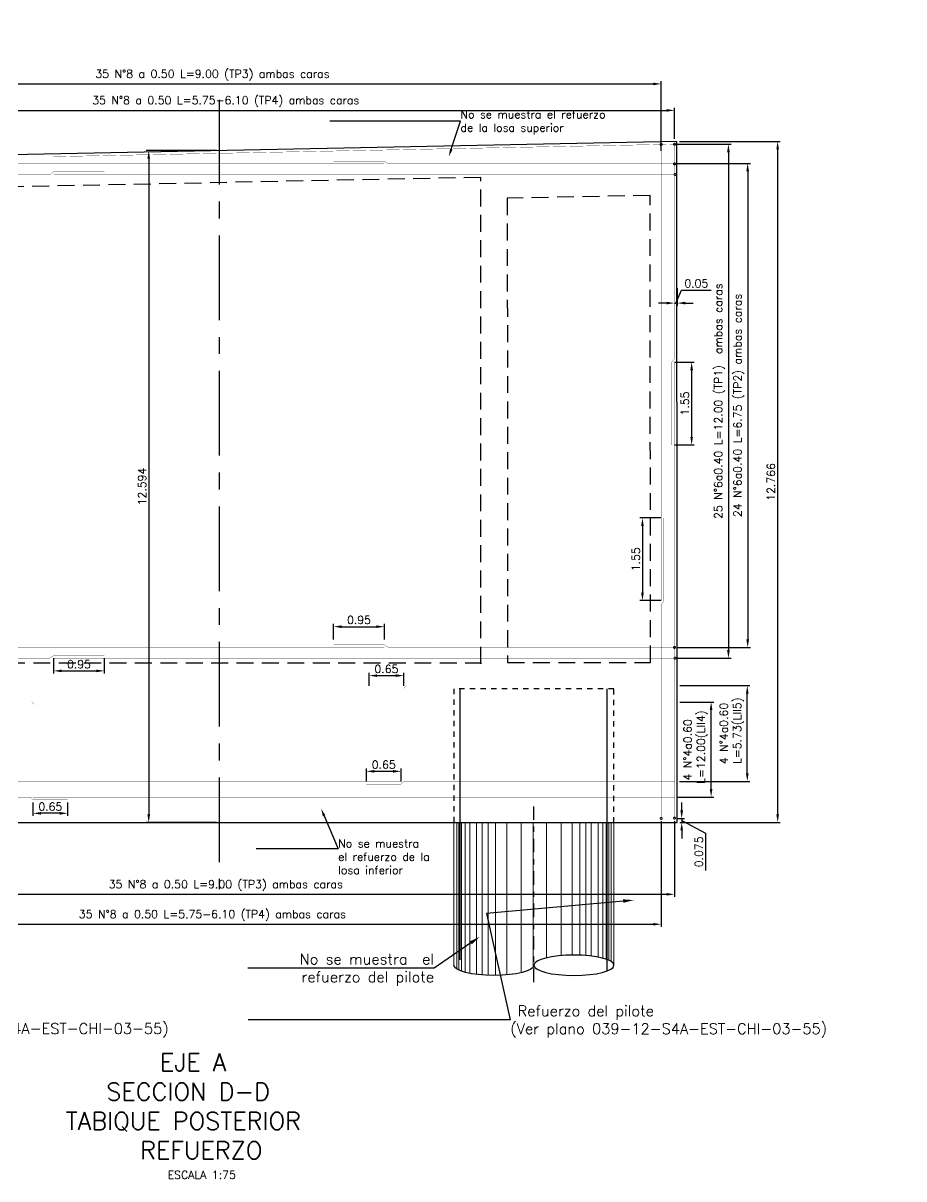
# Model space of a CAD drawing. Header units: metres. Extents: x 1080427 to 1081241, y 976768 to 977191.
# Drawn here: x 1080823.8 to 1080840.32, y 977084.68 to 977106.35 of the extents above; entities that cross this region are included whole.
import ezdxf
from ezdxf import colors
from ezdxf.entities.mleader import LeaderData, LeaderLine
from ezdxf.math import Vec2, Vec3

# ---------------------------------------------------------------- set-up
doc = ezdxf.new("R2010")
doc.units = ezdxf.units.M
doc.header["$LTSCALE"] = 25.4
for name, pattern in [('CENTER', [2, 1.25, -0.25, 0.25, -0.25]), ('DASHDOT', [1, 0.5, -0.25, 0, -0.25]), ('HIDDEN', [0.375, 0.25, -0.125])]:
    doc.linetypes.add(name, pattern=pattern)
for name, color, linetype in [('CONTRAPESO', 3, 'Continuous'), ('COT', 1, 'Continuous'), ('DIMCONTRAPESO', 1, 'Continuous'), ('EJE VIA', 10, 'CENTER'), ('EJE-D', 11, 'DASHDOT'), ('PROY', 9, 'HIDDEN'), ('PROYECC', 251, 'HIDDEN'), ('REF', 6, 'Continuous'), ('REGL175', 7, 'Continuous')]:
    doc.layers.add(name, color=color, linetype=linetype)
for name, color, linetype, lineweight in [('COTA', 1, 'Continuous', 30), ('COTACIM', 20, 'Continuous', 5), ('EJEPILOTE', 145, 'DASHDOT', 30), ('OTROS', 8, 'Continuous', 5), ('REF 7', 210, 'Continuous', 30)]:
    doc.layers.add(name, color=color, linetype=linetype, lineweight=lineweight)
doc.styles.add('romans', font='romans.shx')
doc.dimstyles.new('Copy 75', dxfattribs={"dimtxt": 0.15, "dimasz": 0.15, "dimexe": 0.05, "dimexo": 0.05, "dimgap": 0.05, "dimtad": 1, "dimzin": 0, "dimdsep": 46, "dimtxsty": 'romans', "dimcen": 0.002, "dimclrd": 1, "dimclre": 1, "dimclrt": 3, "dimadec": 4, "dimazin": 0, "dimtfac": 1, "dimtofl": 0, "dimtmove": 1, "dimatfit": 3, "dimfxl": 1, "dimtolj": 1, "dimtzin": 0, "dimarcsym": 1})

# ---------------------------------------------------------------- blocks, each defined once
blk = doc.blocks.new('*D245')
at = {"layer": 'COTA', "color": 1, "lineweight": -2, "transparency": 16777216}
for p, q in [((1080818.939, 977103.955), (1080818.939, 977105.259)), ((1080819.089, 977105.209), (1080835.618, 977105.209)), ((1080835.768, 977103.955), (1080835.768, 977105.259))]:
    blk.add_line(p, q, dxfattribs=at)
at = {"layer": 'COTA', "color": 1, "transparency": 16777216}
for points in [[(1080819.089, 977105.234), (1080819.089, 977105.184), (1080818.939, 977105.209)], [(1080835.618, 977105.234), (1080835.618, 977105.184), (1080835.768, 977105.209)]]:
    blk.add_solid(points, dxfattribs=at)
at = {"layer": 'Defpoints', "color": 0, "transparency": 16777216}
for p in [(1080835.768, 977105.209), (1080818.939, 977103.905), (1080835.768, 977103.905)]:
    blk.add_point(p, dxfattribs=at)
at = {"layer": 'COTA', "color": 3, "transparency": 16777216, "insert": (1080827.354, 977105.373), "char_height": 0.15, "attachment_point": 5, "style": 'romans'}
blk.add_mtext('\\A1;35 N°8 a 0.50 L=9.00 (TP3) ambas caras', dxfattribs=at)
blk = doc.blocks.new('*D248')
at = {"layer": 'Defpoints', "color": 0, "transparency": 16777216}
for p in [(1080835.968, 977099.992), (1080835.968, 977098.442), (1080836.339, 977098.442)]:
    blk.add_point(p, dxfattribs=at)
at = {"layer": 'DIMCONTRAPESO', "color": 1, "lineweight": -2, "transparency": 16777216}
for p, q in [((1080836.018, 977099.992), (1080836.389, 977099.992)), ((1080836.339, 977099.842), (1080836.339, 977098.592)), ((1080836.018, 977098.442), (1080836.389, 977098.442))]:
    blk.add_line(p, q, dxfattribs=at)
at = {"layer": 'DIMCONTRAPESO', "color": 1, "transparency": 16777216}
for points in [[(1080836.314, 977099.842), (1080836.364, 977099.842), (1080836.339, 977099.992)], [(1080836.314, 977098.592), (1080836.364, 977098.592), (1080836.339, 977098.442)]]:
    blk.add_solid(points, dxfattribs=at)
at = {"layer": 'DIMCONTRAPESO', "color": 3, "transparency": 16777216, "insert": (1080836.214, 977099.217), "char_height": 0.15, "attachment_point": 5, "rotation": 90, "style": 'romans'}
blk.add_mtext('\\A1;1.55', dxfattribs=at)
blk = doc.blocks.new('*D250')
at = {"layer": 'Defpoints', "color": 0, "transparency": 16777216}
for p in [(1080836.017, 977091.439), (1080836.091, 977091.364), (1080836.153, 977091.364)]:
    blk.add_point(p, dxfattribs=at)
at = {"layer": 'DIMCONTRAPESO', "color": 1, "lineweight": -2, "transparency": 16777216}
for p, q in [((1080836.153, 977091.589), (1080836.153, 977091.739)), ((1080836.067, 977091.439), (1080836.203, 977091.439)), ((1080836.141, 977091.364), (1080836.203, 977091.364)), ((1080836.153, 977091.439), (1080836.153, 977091.364)), ((1080836.153, 977091.401), (1080836.599, 977091.162)), ((1080836.153, 977091.214), (1080836.153, 977091.064)), ((1080836.599, 977091.162), (1080836.599, 977090.462))]:
    blk.add_line(p, q, dxfattribs=at)
at = {"layer": 'DIMCONTRAPESO', "color": 1, "transparency": 16777216}
for points in [[(1080836.128, 977091.589), (1080836.178, 977091.589), (1080836.153, 977091.439)], [(1080836.128, 977091.214), (1080836.178, 977091.214), (1080836.153, 977091.364)]]:
    blk.add_solid(points, dxfattribs=at)
at = {"layer": 'DIMCONTRAPESO', "color": 3, "transparency": 16777216, "insert": (1080836.474, 977090.812), "char_height": 0.15, "attachment_point": 5, "rotation": 90, "style": 'romans'}
blk.add_mtext('\\A1;0.075', dxfattribs=at)
blk = doc.blocks.new('*D251')
at = {"layer": 'Defpoints', "color": 0, "transparency": 16777216}
for p in [(1080836.068, 977101.427), (1080836.018, 977101.1), (1080836.068, 977101.1)]:
    blk.add_point(p, dxfattribs=at)
at = {"layer": 'DIMCONTRAPESO', "color": 1, "lineweight": -2, "transparency": 16777216}
for p, q in [((1080836.043, 977101.1), (1080836.148, 977101.344)), ((1080836.068, 977101.377), (1080836.068, 977101.05)), ((1080836.148, 977101.344), (1080836.705, 977101.344)), ((1080835.868, 977101.1), (1080835.718, 977101.1)), ((1080836.018, 977101.1), (1080836.068, 977101.1)), ((1080836.218, 977101.1), (1080836.368, 977101.1))]:
    blk.add_line(p, q, dxfattribs=at)
at = {"layer": 'DIMCONTRAPESO', "color": 1, "transparency": 16777216}
for points in [[(1080835.868, 977101.125), (1080835.868, 977101.075), (1080836.018, 977101.1)], [(1080836.218, 977101.125), (1080836.218, 977101.075), (1080836.068, 977101.1)]]:
    blk.add_solid(points, dxfattribs=at)
at = {"layer": 'DIMCONTRAPESO', "color": 3, "transparency": 16777216, "insert": (1080836.427, 977101.469), "char_height": 0.15, "attachment_point": 5, "style": 'romans'}
blk.add_mtext('\\A1;0.05', dxfattribs=at)
blk = doc.blocks.new('*D253')
at = {"layer": 'Defpoints', "color": 0, "transparency": 16777216}
for p in [(1080835.818, 977097.072), (1080835.417, 977095.522), (1080835.818, 977095.522)]:
    blk.add_point(p, dxfattribs=at)
at = {"layer": 'DIMCONTRAPESO', "color": 1, "lineweight": -2, "transparency": 16777216}
for p, q in [((1080835.768, 977097.072), (1080835.367, 977097.072)), ((1080835.417, 977096.922), (1080835.417, 977095.672)), ((1080835.768, 977095.522), (1080835.367, 977095.522))]:
    blk.add_line(p, q, dxfattribs=at)
at = {"layer": 'DIMCONTRAPESO', "color": 1, "transparency": 16777216}
for points in [[(1080835.392, 977096.922), (1080835.442, 977096.922), (1080835.417, 977097.072)], [(1080835.392, 977095.672), (1080835.442, 977095.672), (1080835.417, 977095.522)]]:
    blk.add_solid(points, dxfattribs=at)
at = {"layer": 'DIMCONTRAPESO', "color": 3, "transparency": 16777216, "insert": (1080835.292, 977096.297), "char_height": 0.15, "attachment_point": 5, "rotation": 90, "style": 'romans'}
blk.add_mtext('\\A1;1.55', dxfattribs=at)
blk = doc.blocks.new('*D255')
at = {"layer": 'COTA', "color": 1, "lineweight": -2, "transparency": 16777216}
for p, q in [((1080819.189, 977103.956), (1080819.189, 977104.763)), ((1080819.339, 977104.713), (1080835.868, 977104.713)), ((1080836.018, 977104.179), (1080836.018, 977104.763))]:
    blk.add_line(p, q, dxfattribs=at)
at = {"layer": 'COTA', "color": 1, "transparency": 16777216}
for points in [[(1080819.339, 977104.738), (1080819.339, 977104.688), (1080819.189, 977104.713)], [(1080835.868, 977104.738), (1080835.868, 977104.688), (1080836.018, 977104.713)]]:
    blk.add_solid(points, dxfattribs=at)
at = {"layer": 'Defpoints', "color": 0, "transparency": 16777216}
for p in [(1080836.018, 977104.713), (1080836.018, 977104.129), (1080819.189, 977103.906)]:
    blk.add_point(p, dxfattribs=at)
at = {"layer": 'COTA', "color": 3, "transparency": 16777216, "insert": (1080827.604, 977104.878), "char_height": 0.15, "attachment_point": 5, "style": 'romans'}
blk.add_mtext('\\A1;35 N°8 a 0.50 L=5.75-6.10 (TP4) ambas caras', dxfattribs=at)
blk = doc.blocks.new('*D295')
at = {"layer": 'Defpoints', "color": 0, "transparency": 16777216}
for p in [(1080824.377, 977094.494), (1080825.327, 977094.494), (1080825.327, 977094.205)]:
    blk.add_point(p, dxfattribs=at)
at = {"layer": 'DIMCONTRAPESO', "color": 1, "lineweight": -2, "transparency": 16777216}
for p, q in [((1080824.377, 977094.444), (1080824.377, 977094.155)), ((1080825.327, 977094.444), (1080825.327, 977094.155)), ((1080824.527, 977094.205), (1080825.177, 977094.205))]:
    blk.add_line(p, q, dxfattribs=at)
at = {"layer": 'DIMCONTRAPESO', "color": 1, "transparency": 16777216}
for points in [[(1080824.527, 977094.23), (1080824.527, 977094.18), (1080824.377, 977094.205)], [(1080825.177, 977094.23), (1080825.177, 977094.18), (1080825.327, 977094.205)]]:
    blk.add_solid(points, dxfattribs=at)
at = {"layer": 'DIMCONTRAPESO', "color": 3, "transparency": 16777216, "insert": (1080824.852, 977094.33), "char_height": 0.15, "attachment_point": 5, "style": 'romans'}
blk.add_mtext('\\A1;0.95', dxfattribs=at)
blk = doc.blocks.new('*D296')
at = {"layer": 'Defpoints', "color": 0, "transparency": 16777216}
for p in [(1080830.578, 977095.034), (1080829.627, 977094.744), (1080830.578, 977094.744)]:
    blk.add_point(p, dxfattribs=at)
at = {"layer": 'DIMCONTRAPESO', "color": 1, "lineweight": -2, "transparency": 16777216}
for p, q in [((1080829.627, 977094.794), (1080829.627, 977095.084)), ((1080829.777, 977095.034), (1080830.428, 977095.034)), ((1080830.578, 977094.794), (1080830.578, 977095.084))]:
    blk.add_line(p, q, dxfattribs=at)
at = {"layer": 'DIMCONTRAPESO', "color": 1, "transparency": 16777216}
for points in [[(1080829.777, 977095.059), (1080829.777, 977095.009), (1080829.627, 977095.034)], [(1080830.428, 977095.059), (1080830.428, 977095.009), (1080830.578, 977095.034)]]:
    blk.add_solid(points, dxfattribs=at)
at = {"layer": 'DIMCONTRAPESO', "color": 3, "transparency": 16777216, "insert": (1080830.102, 977095.159), "char_height": 0.15, "attachment_point": 5, "style": 'romans'}
blk.add_mtext('\\A1;0.95', dxfattribs=at)
blk = doc.blocks.new('*D299')
at = {"layer": 'COTA', "color": 1, "lineweight": -2, "transparency": 16777216}
for p, q in [((1080836.064, 977103.719), (1080837.44, 977103.719)), ((1080837.39, 977103.569), (1080837.39, 977094.794)), ((1080836.068, 977094.644), (1080837.44, 977094.644))]:
    blk.add_line(p, q, dxfattribs=at)
at = {"layer": 'COTA', "color": 1, "transparency": 16777216}
for points in [[(1080837.365, 977103.569), (1080837.415, 977103.569), (1080837.39, 977103.719)], [(1080837.365, 977094.794), (1080837.415, 977094.794), (1080837.39, 977094.644)]]:
    blk.add_solid(points, dxfattribs=at)
at = {"layer": 'Defpoints', "color": 0, "transparency": 16777216}
for p in [(1080836.014, 977103.719), (1080836.018, 977094.644), (1080837.39, 977094.644)]:
    blk.add_point(p, dxfattribs=at)
at = {"layer": 'COTA', "color": 3, "transparency": 16777216, "insert": (1080837.226, 977099.181), "char_height": 0.15, "attachment_point": 5, "rotation": 90, "style": 'romans'}
blk.add_mtext('\\A1;24 N°6a0.40 L=6.75 (TP2) ambas caras', dxfattribs=at)
blk = doc.blocks.new('*D298')
at = {"layer": 'COTA', "color": 1, "lineweight": -2, "transparency": 16777216}
for p, q in [((1080836.057, 977104.078), (1080837.079, 977104.078)), ((1080837.029, 977103.928), (1080837.029, 977094.594)), ((1080836.079, 977094.444), (1080837.079, 977094.444))]:
    blk.add_line(p, q, dxfattribs=at)
at = {"layer": 'COTA', "color": 1, "transparency": 16777216}
for points in [[(1080837.004, 977103.928), (1080837.054, 977103.928), (1080837.029, 977104.078)], [(1080837.004, 977094.594), (1080837.054, 977094.594), (1080837.029, 977094.444)]]:
    blk.add_solid(points, dxfattribs=at)
at = {"layer": 'Defpoints', "color": 0, "transparency": 16777216}
for p in [(1080836.007, 977104.078), (1080836.029, 977094.444), (1080837.029, 977094.444)]:
    blk.add_point(p, dxfattribs=at)
at = {"layer": 'COTA', "color": 3, "transparency": 16777216, "insert": (1080836.864, 977099.261), "char_height": 0.15, "attachment_point": 5, "rotation": 90, "style": 'romans'}
blk.add_mtext('\\A1;25 N°6a0.40 L=12.00 (TP1)  ambas caras', dxfattribs=at)
blk = doc.blocks.new('*D300')
at = {"layer": 'COTA', "color": 1, "lineweight": -2, "transparency": 16777216}
for p, q in [((1080819.189, 977091.391), (1080819.189, 977089.967)), ((1080836.018, 977091.389), (1080836.018, 977089.967)), ((1080819.339, 977090.017), (1080835.868, 977090.017))]:
    blk.add_line(p, q, dxfattribs=at)
at = {"layer": 'COTA', "color": 1, "transparency": 16777216}
for points in [[(1080819.339, 977090.042), (1080819.339, 977089.992), (1080819.189, 977090.017)], [(1080835.868, 977090.042), (1080835.868, 977089.992), (1080836.018, 977090.017)]]:
    blk.add_solid(points, dxfattribs=at)
at = {"layer": 'Defpoints', "color": 0, "transparency": 16777216}
for p in [(1080819.189, 977091.441), (1080836.018, 977091.439), (1080836.018, 977090.017)]:
    blk.add_point(p, dxfattribs=at)
at = {"layer": 'COTA', "color": 3, "transparency": 16777216, "insert": (1080827.604, 977090.181), "char_height": 0.15, "attachment_point": 5, "style": 'romans'}
blk.add_mtext('\\A1;35 N°8 a 0.50 L=9.00 (TP3) ambas caras', dxfattribs=at)
blk = doc.blocks.new('*D301')
at = {"layer": 'COTA', "color": 1, "lineweight": -2, "transparency": 16777216}
for p, q in [((1080818.939, 977091.389), (1080818.939, 977089.405)), ((1080835.768, 977091.389), (1080835.768, 977089.405)), ((1080819.089, 977089.455), (1080835.618, 977089.455))]:
    blk.add_line(p, q, dxfattribs=at)
at = {"layer": 'COTA', "color": 1, "transparency": 16777216}
for points in [[(1080819.089, 977089.48), (1080819.089, 977089.43), (1080818.939, 977089.455)], [(1080835.618, 977089.48), (1080835.618, 977089.43), (1080835.768, 977089.455)]]:
    blk.add_solid(points, dxfattribs=at)
at = {"layer": 'Defpoints', "color": 0, "transparency": 16777216}
for p in [(1080818.939, 977091.439), (1080835.768, 977091.439), (1080835.768, 977089.455)]:
    blk.add_point(p, dxfattribs=at)
at = {"layer": 'COTA', "color": 3, "transparency": 16777216, "insert": (1080827.353, 977089.62), "char_height": 0.15, "attachment_point": 5, "style": 'romans'}
blk.add_mtext('\\A1;35 N°8 a 0.50 L=5.75-6.10 (TP4) ambas caras', dxfattribs=at)
blk = doc.blocks.new('*D464')
at = {"layer": 'Defpoints', "color": 0, "transparency": 16777216}
for p in [(1080830.94, 977094.116), (1080830.291, 977093.877), (1080830.94, 977093.877)]:
    blk.add_point(p, dxfattribs=at)
at = {"layer": 'EJE-D', "color": 1, "lineweight": -2, "transparency": 16777216}
for p, q in [((1080830.291, 977093.927), (1080830.291, 977094.166)), ((1080830.441, 977094.116), (1080830.79, 977094.116)), ((1080830.94, 977093.927), (1080830.94, 977094.166))]:
    blk.add_line(p, q, dxfattribs=at)
at = {"layer": 'EJE-D', "color": 1, "transparency": 16777216}
for points in [[(1080830.441, 977094.141), (1080830.441, 977094.091), (1080830.291, 977094.116)], [(1080830.79, 977094.141), (1080830.79, 977094.091), (1080830.94, 977094.116)]]:
    blk.add_solid(points, dxfattribs=at)
at = {"layer": 'EJE-D', "color": 3, "transparency": 16777216, "insert": (1080830.616, 977094.241), "char_height": 0.15, "attachment_point": 5, "style": 'romans'}
blk.add_mtext('\\A1;0.65', dxfattribs=at)
blk = doc.blocks.new('*D465')
at = {"layer": 'Defpoints', "color": 0, "transparency": 16777216}
for p in [(1080823.99, 977091.79), (1080824.64, 977091.79), (1080823.99, 977091.535)]:
    blk.add_point(p, dxfattribs=at)
at = {"layer": 'EJE-D', "color": 1, "lineweight": -2, "transparency": 16777216}
for p, q in [((1080823.99, 977091.74), (1080823.99, 977091.485)), ((1080824.64, 977091.74), (1080824.64, 977091.485)), ((1080824.49, 977091.535), (1080824.14, 977091.535))]:
    blk.add_line(p, q, dxfattribs=at)
at = {"layer": 'EJE-D', "color": 1, "transparency": 16777216}
for points in [[(1080824.14, 977091.56), (1080824.14, 977091.51), (1080823.99, 977091.535)], [(1080824.49, 977091.56), (1080824.49, 977091.51), (1080824.64, 977091.535)]]:
    blk.add_solid(points, dxfattribs=at)
at = {"layer": 'EJE-D', "color": 3, "transparency": 16777216, "insert": (1080824.315, 977091.66), "char_height": 0.15, "attachment_point": 5, "style": 'romans'}
blk.add_mtext('\\A1;0.65', dxfattribs=at)
blk = doc.blocks.new('*D468')
at = {"layer": 'Defpoints', "color": 0, "transparency": 16777216}
for p in [(1080830.891, 977092.322), (1080830.242, 977092.083), (1080830.891, 977092.083)]:
    blk.add_point(p, dxfattribs=at)
at = {"layer": 'EJE-D', "color": 1, "lineweight": -2, "transparency": 16777216}
for p, q in [((1080830.242, 977092.133), (1080830.242, 977092.372)), ((1080830.891, 977092.133), (1080830.891, 977092.372)), ((1080830.392, 977092.322), (1080830.741, 977092.322))]:
    blk.add_line(p, q, dxfattribs=at)
at = {"layer": 'EJE-D', "color": 1, "transparency": 16777216}
for points in [[(1080830.392, 977092.347), (1080830.392, 977092.297), (1080830.242, 977092.322)], [(1080830.741, 977092.347), (1080830.741, 977092.297), (1080830.891, 977092.322)]]:
    blk.add_solid(points, dxfattribs=at)
at = {"layer": 'EJE-D', "color": 3, "transparency": 16777216, "insert": (1080830.566, 977092.447), "char_height": 0.15, "attachment_point": 5, "style": 'romans'}
blk.add_mtext('\\A1;0.65', dxfattribs=at)
blk = doc.blocks.new('*D469')
at = {"layer": 'Defpoints', "color": 0, "transparency": 16777216}
for p in [(1080836.068, 977093.621), (1080836.704, 977093.621), (1080836.029, 977091.84)]:
    blk.add_point(p, dxfattribs=at)
at = {"layer": 'DIMCONTRAPESO', "color": 1, "lineweight": -2, "transparency": 16777216}
for p, q in [((1080836.118, 977093.621), (1080836.754, 977093.621)), ((1080836.704, 977091.99), (1080836.704, 977093.471)), ((1080836.079, 977091.84), (1080836.754, 977091.84))]:
    blk.add_line(p, q, dxfattribs=at)
at = {"layer": 'DIMCONTRAPESO', "color": 1, "transparency": 16777216}
for points in [[(1080836.679, 977093.471), (1080836.729, 977093.471), (1080836.704, 977093.621)], [(1080836.679, 977091.99), (1080836.729, 977091.99), (1080836.704, 977091.84)]]:
    blk.add_solid(points, dxfattribs=at)
at = {"layer": 'DIMCONTRAPESO', "color": 3, "transparency": 16777216, "insert": (1080836.414, 977092.724), "char_height": 0.15, "attachment_point": 5, "rotation": 90, "style": 'romans'}
blk.add_mtext('\\A1;4 N°4a0.60\\P L=12.00(LII4)', dxfattribs=at)
blk = doc.blocks.new('*D470')
at = {"layer": 'Defpoints', "color": 0, "transparency": 16777216}
for p in [(1080836.067, 977093.928), (1080837.382, 977093.928), (1080836.061, 977092.134)]:
    blk.add_point(p, dxfattribs=at)
at = {"layer": 'DIMCONTRAPESO', "color": 1, "lineweight": -2, "transparency": 16777216}
for p, q in [((1080836.117, 977093.928), (1080837.432, 977093.928)), ((1080837.382, 977092.284), (1080837.382, 977093.778)), ((1080836.111, 977092.134), (1080837.432, 977092.134))]:
    blk.add_line(p, q, dxfattribs=at)
at = {"layer": 'DIMCONTRAPESO', "color": 1, "transparency": 16777216}
for points in [[(1080837.357, 977093.778), (1080837.407, 977093.778), (1080837.382, 977093.928)], [(1080837.357, 977092.284), (1080837.407, 977092.284), (1080837.382, 977092.134)]]:
    blk.add_solid(points, dxfattribs=at)
at = {"layer": 'DIMCONTRAPESO', "color": 3, "transparency": 16777216, "insert": (1080837.092, 977093.031), "char_height": 0.15, "attachment_point": 5, "rotation": 90, "style": 'romans'}
blk.add_mtext('\\A1;4 N°4a0.60\\P L=5.73(LII5)', dxfattribs=at)
blk = doc.blocks.new('*D852')
at = {"layer": 'COTA', "color": 1, "lineweight": -2, "transparency": 16777216}
for p, q in [((1080827.428, 977103.958), (1080826.11, 977103.958)), ((1080826.16, 977103.808), (1080826.16, 977091.514)), ((1080827.428, 977091.364), (1080826.11, 977091.364))]:
    blk.add_line(p, q, dxfattribs=at)
at = {"layer": 'COTA', "color": 1, "transparency": 16777216}
for points in [[(1080826.135, 977103.808), (1080826.185, 977103.808), (1080826.16, 977103.958)], [(1080826.135, 977091.514), (1080826.185, 977091.514), (1080826.16, 977091.364)]]:
    blk.add_solid(points, dxfattribs=at)
at = {"layer": 'Defpoints', "color": 0, "transparency": 16777216}
for p in [(1080827.478, 977103.958), (1080826.16, 977091.364), (1080827.478, 977091.364)]:
    blk.add_point(p, dxfattribs=at)
at = {"layer": 'COTA', "color": 3, "transparency": 16777216, "insert": (1080826.035, 977097.661), "char_height": 0.15, "attachment_point": 5, "rotation": 90, "style": 'romans'}
blk.add_mtext('\\A1;12.594', dxfattribs=at)
blk = doc.blocks.new('*D853')
at = {"layer": 'COTA', "color": 1, "lineweight": -2, "transparency": 16777216}
for p, q in [((1080836.111, 977104.13), (1080838.002, 977104.13)), ((1080837.952, 977103.98), (1080837.952, 977091.514)), ((1080836.118, 977091.364), (1080838.002, 977091.364))]:
    blk.add_line(p, q, dxfattribs=at)
at = {"layer": 'COTA', "color": 1, "transparency": 16777216}
for points in [[(1080837.927, 977103.98), (1080837.977, 977103.98), (1080837.952, 977104.13)], [(1080837.927, 977091.514), (1080837.977, 977091.514), (1080837.952, 977091.364)]]:
    blk.add_solid(points, dxfattribs=at)
at = {"layer": 'Defpoints', "color": 0, "transparency": 16777216}
for p in [(1080836.061, 977104.13), (1080836.068, 977091.364), (1080837.952, 977091.364)]:
    blk.add_point(p, dxfattribs=at)
at = {"layer": 'COTA', "color": 3, "transparency": 16777216, "insert": (1080837.827, 977097.747), "char_height": 0.15, "attachment_point": 5, "rotation": 90, "style": 'romans'}
blk.add_mtext('\\A1;12.766', dxfattribs=at)

msp = doc.modelspace()

# ---------------------------------------------------------------- linework, layer by layer
at = {"layer": 'CONTRAPESO'}
msp.add_lwpolyline([(1080836.061001, 977104.1296), (1080818.887871, 977103.786138), (1080818.887871, 977094.363938), (1080818.887871, 977094.363938), (1080818.887871, 977091.363938), (1080836.067871, 977091.363938), (1080836.067871, 977094.363938), (1080836.067871, 977094.363938)], close=True, dxfattribs=at)
at = {"layer": 'COT', "extrusion": (0, 0, -1)}
msp.add_ellipse((1080832.632406, 977088.686042), major_axis=(-0.750261, 0), ratio=0.25438133, start_param=3.141592654, end_param=6.283185307, dxfattribs=at)
msp.add_ellipse((1080834.132927, 977088.686042), major_axis=(-0.750261, 0), ratio=0.25438133, dxfattribs=at)
at = {"layer": 'EJE VIA', "ltscale": 0.05}
msp.add_lwpolyline([(1080827.477871, 977104.908723), (1080827.477871, 977090.110218)], dxfattribs=at)
at = {"layer": 'EJEPILOTE', "ltscale": 0.02}
msp.add_line((1080833.381306, 977088.371717), (1080833.381306, 977091.662685), dxfattribs=at)
at = {"layer": 'OTROS'}
for p, q in [((1080831.937604, 977091.363938), (1080831.937604, 977088.614029)), ((1080831.975839, 977091.363938), (1080831.975839, 977088.593687)), ((1080832.026819, 977091.363938), (1080832.026819, 977088.573378)), ((1080832.090544, 977091.363938), (1080832.090544, 977088.553653)), ((1080832.17976, 977091.363938), (1080832.17976, 977088.533837)), ((1080832.30721, 977091.363938), (1080832.30721, 977088.51405)), ((1080832.40917, 977091.363938), (1080832.40917, 977088.503834)), ((1080832.523876, 977091.363938), (1080832.523876, 977088.497197)), ((1080832.664071, 977091.363938), (1080832.664071, 977088.49536)), ((1080832.871075, 977091.363938), (1080832.871075, 977088.505104)), ((1080833.144782, 977091.363938), (1080833.144782, 977088.553653)), ((1080833.367306, 977091.363938), (1080833.367306, 977088.64762)), ((1080833.620551, 977091.363938), (1080833.620551, 977088.825456)), ((1080833.894259, 977091.363938), (1080833.894259, 977088.86698)), ((1080834.101262, 977091.363938), (1080834.101262, 977088.876724)), ((1080834.241458, 977091.363938), (1080834.241458, 977088.874887)), ((1080834.356163, 977091.363938), (1080834.356163, 977088.86825)), ((1080834.458124, 977091.363938), (1080834.458124, 977088.858034)), ((1080834.585574, 977091.363938), (1080834.585574, 977088.838247)), ((1080834.67479, 977091.363938), (1080834.67479, 977088.818045)), ((1080834.738515, 977091.363938), (1080834.738515, 977088.798706)), ((1080834.789495, 977091.363938), (1080834.789495, 977088.778397)), ((1080834.82773, 977091.363938), (1080834.82773, 977088.758055)), ((1080834.67479, 977088.554039), (1080834.67479, 977088.553653))]:
    msp.add_line(p, q, dxfattribs=at)
msp.add_lwpolyline([(1080834.883188, 977088.686042), (1080834.883188, 977091.363938), (1080831.882146, 977091.363938), (1080831.882146, 977088.686042)], dxfattribs=at)
at = {"layer": 'PROY', "color": 252, "ltscale": 0.05}
for points in [[(1080832.387818, 977094.339673), (1080832.387756, 977103.456015), (1080822.566402, 977103.259588), (1080822.567636, 977094.357836), (1080832.387584, 977094.357836), (1080832.387818, 977094.339673)], [(1080835.567818, 977094.363938), (1080835.561258, 977103.119406), (1080832.882277, 977103.065826), (1080832.887871, 977094.363938), (1080835.567818, 977094.363938), (1080835.567818, 977094.363938)]]:
    msp.add_lwpolyline(points, dxfattribs=at)
at = {"layer": 'PROYECC', "color": 14, "ltscale": 0.01}
msp.add_lwpolyline([(1080831.878612, 977091.363938), (1080834.879654, 977091.363938), (1080834.879654, 977093.865969), (1080831.878612, 977093.865969)], close=True, dxfattribs=at)
at = {"layer": 'REF', "ltscale": 0.1, "const_width": 0.005}
for points in [[(1080836.018058, 977104.078651), (1080824.370265, 977103.845786)], [(1080835.767871, 977104.07219), (1080835.767879, 977095.522752), (1080835.767879, 977095.522752)], [(1080835.968058, 977098.441262), (1080835.968058, 977099.991262), (1080836.017964, 977100.062155), (1080836.018058, 977104.078651)], [(1080818.927157, 977103.710459), (1080830.577721, 977103.710459)], [(1080829.628478, 977103.760365), (1080830.579136, 977103.760365), (1080830.650029, 977103.710459), (1080836.017935, 977103.710445)], [(1080825.327213, 977103.560407), (1080824.376556, 977103.560426), (1080824.305662, 977103.510521), (1080818.937756, 977103.510611)], [(1080836.028534, 977103.510292), (1080824.37797, 977103.510519)], [(1080836.017964, 977091.439105), (1080836.017881, 977099.99151), (1080836.017881, 977099.99151)], [(1080835.817787, 977097.071537), (1080835.817787, 977095.521537), (1080835.767881, 977095.450644), (1080835.767789, 977091.438938)], [(1080818.927157, 977094.643922), (1080830.577721, 977094.643922)], [(1080829.628478, 977094.693828), (1080830.579136, 977094.693828), (1080830.650029, 977094.643922), (1080836.017935, 977094.643908)], [(1080825.327213, 977094.49387), (1080824.376556, 977094.493889), (1080824.305662, 977094.443984), (1080818.937756, 977094.444074)], [(1080836.028534, 977094.443755), (1080824.37797, 977094.443982)], [(1080818.930487, 977093.927923), (1080830.916263, 977093.927923)], [(1080830.29117, 977093.877403), (1080830.940435, 977093.877403), (1080830.98941, 977093.927923), (1080836.039662, 977093.927923)], [(1080824.665621, 977093.577403), (1080824.015621, 977093.577403), (1080823.96296, 977093.627722), (1080818.930622, 977093.621574)], [(1080836.025589, 977093.627923), (1080824.017943, 977093.627923)], [(1080818.927933, 977092.133706), (1080830.891263, 977092.133706)], [(1080830.241816, 977092.083187), (1080830.891081, 977092.083187), (1080830.940055, 977092.133706), (1080836.029712, 977092.133706)], [(1080824.640408, 977091.789537), (1080823.990408, 977091.789537), (1080823.937747, 977091.839855), (1080818.928784, 977091.831251)], [(1080836.029309, 977091.840043), (1080823.991083, 977091.839855)]]:
    msp.add_lwpolyline(points, dxfattribs=at)
at = {"layer": 'REF', "ltscale": 0.1, "const_width": 0.02}
for points in [[(1080835.749871, 977104.073738, 1), (1080835.785871, 977104.073738, 1)], [(1080836.000058, 977104.078651, 1), (1080836.036058, 977104.078651, 1)], [(1080836.035935, 977103.710443, -1), (1080835.999935, 977103.710443, -1)], [(1080836.010534, 977103.510292, 1), (1080836.046534, 977103.510292, 1)], [(1080836.035935, 977094.643906, -1), (1080835.999935, 977094.643906, -1)], [(1080836.010534, 977094.443755, 1), (1080836.046534, 977094.443755, 1)], [(1080835.785787, 977091.439357, -1), (1080835.749787, 977091.439357, -1)], [(1080835.999964, 977091.444847, 1), (1080836.035964, 977091.444847, 1)]]:
    msp.add_lwpolyline(points, format="xyb", close=True, dxfattribs=at)
at = {"layer": 'REF 7', "ltscale": 0.1}
for points in [[(1080831.999767, 977088.790033), (1080831.999767, 977093.865969)], [(1080834.7585, 977088.582051), (1080834.7585, 977093.865969)]]:
    msp.add_lwpolyline(points, dxfattribs=at)

# ---------------------------------------------------------------- texts
at = {"layer": 'REGL175', "insert": (1080819.147432, 977087.032122), "char_height": 0.33, "width": 14.49150363, "attachment_point": 1, "style": 'romans'}
msp.add_mtext('\\pi7.223;{\\C0;EJE A\\P\\pi6.2173;SECCION D-D\\P\\pi5.4552;TABIQUE POSTERIOR \\P\\pi6.8529;REFUERZO\\P\\pi7.3672;\\H0.45455x;\\C3;ESCALA 1:75}', dxfattribs=at)

# ---------------------------------------------------------------- dimensions: what is measured, and where the dimension line sits
at = {"layer": 'COTA'}
for base, p1, p2, text, picture, middle in [((1080835.767871, 977105.209192), (1080818.939209, 977103.90459), (1080835.767871, 977103.90459), '35 N°8 a 0.50 L=9.00 (TP3) ambas caras', '*D245', (1080827.35354, 977105.373478)), ((1080836.017964, 977104.713351), (1080819.189209, 977103.906138), (1080836.017964, 977104.12874), '35 N°8 a 0.50 L=5.75-6.10 (TP4) ambas caras', '*D255', (1080827.603586, 977104.877637)), ((1080835.767787, 977089.455347), (1080818.939125, 977091.438638), (1080835.767787, 977091.439357), '35 N°8 a 0.50 L=5.75-6.10 (TP4) ambas caras', '*D301', (1080827.353456, 977089.619633)), ((1080836.017964, 977090.016987), (1080819.189302, 977091.440938), (1080836.017964, 977091.439105), '35 N°8 a 0.50 L=9.00 (TP3) ambas caras', '*D300', (1080827.603633, 977090.181272))]:
    dim = msp.add_linear_dim(base=base, p1=p1, p2=p2, text=text, dimstyle='Copy 75', dxfattribs=at)
    dim.commit()
    dim.dimension.update_dxf_attribs({"geometry": picture, "text_midpoint": middle})
for base, p1, p2, text, picture, middle in [((1080837.028558, 977094.443755), (1080836.006828, 977104.078426), (1080836.028534, 977094.443755), '25 N°6a0.40 L=12.00 (TP1)  ambas caras', '*D298', (1080836.864272, 977099.261091)), ((1080837.390291, 977094.643906), (1080836.014185, 977103.718672), (1080836.017935, 977094.643906), '24 N°6a0.40 L=6.75 (TP2) ambas caras', '*D299', (1080837.226005, 977099.181289))]:
    dim = msp.add_linear_dim(base=base, p1=p1, p2=p2, angle=90, text=text, dimstyle='Copy 75', dxfattribs=at)
    dim.commit()
    dim.dimension.update_dxf_attribs({"geometry": picture, "text_midpoint": middle})
at = {"layer": 'COTA', "color": 2}
for base, p1, p2, picture, middle in [((1080837.952103, 977091.363938), (1080836.061001, 977104.1296), (1080836.067871, 977091.363938), '*D853', (1080837.827103, 977097.746769)), ((1080826.160096, 977091.363938), (1080827.477871, 977103.957938), (1080827.477871, 977091.363938), '*D852', (1080826.035096, 977097.660938))]:
    dim = msp.add_linear_dim(base=base, p1=p1, p2=p2, angle=90, dimstyle='Copy 75', override={"dimdec": 3}, dxfattribs=at)
    dim.commit()
    dim.dimension.update_dxf_attribs({"geometry": picture, "text_midpoint": middle})
at = {"layer": 'DIMCONTRAPESO', "color": 2}
dim = msp.add_linear_dim(base=(1080836.067964, 977101.099846), p1=(1080836.017988, 977101.099846), p2=(1080836.067964, 977101.42728), dimstyle='Copy 75', dxfattribs=at)
dim.commit()
dim.dimension.update_dxf_attribs({"geometry": '*D251', "text_midpoint": (1080836.197976, 977101.343646), "dimtype": 160})
for base, p1, p2, picture, middle in [((1080836.338848, 977098.44151), (1080835.967881, 977099.99151), (1080835.967881, 977098.44151), '*D248', (1080836.213848, 977099.21651)), ((1080835.417015, 977095.521537), (1080835.817787, 977097.071537), (1080835.817787, 977095.521537), '*D253', (1080835.292015, 977096.296537))]:
    dim = msp.add_linear_dim(base=base, p1=p1, p2=p2, angle=90, dimstyle='Copy 75', dxfattribs=at)
    dim.commit()
    dim.dimension.update_dxf_attribs({"geometry": picture, "text_midpoint": middle})
for base, p1, p2, picture, middle in [((1080830.577722, 977095.033525), (1080829.627064, 977094.743735), (1080830.577722, 977094.743716), '*D296', (1080830.102393, 977095.158525)), ((1080825.327213, 977094.205276), (1080824.376556, 977094.493889), (1080825.327213, 977094.49387), '*D295', (1080824.851885, 977094.330276))]:
    dim = msp.add_linear_dim(base=base, p1=p1, p2=p2, dimstyle='Copy 75', dxfattribs=at)
    dim.commit()
    dim.dimension.update_dxf_attribs({"geometry": picture, "text_midpoint": middle})
at = {"layer": 'DIMCONTRAPESO'}
for base, p1, p2, text, picture, middle in [((1080837.38177, 977093.927923), (1080836.061124, 977092.133706), (1080836.067474, 977093.927923), '4 N°4a0.60\\P L=5.73(LII5)', '*D470', (1080837.38177, 977093.030814)), ((1080836.703726, 977093.621009), (1080836.029309, 977091.840043), (1080836.067871, 977093.621009), '4 N°4a0.60\\P L=12.00(LII4)', '*D469', (1080836.703726, 977092.7239))]:
    dim = msp.add_linear_dim(base=base, p1=p1, p2=p2, angle=90, text=text, dimstyle='Copy 75', dxfattribs=at)
    dim.commit()
    dim.dimension.update_dxf_attribs({"geometry": picture, "text_midpoint": middle, "dimtype": 160})
at = {"layer": 'DIMCONTRAPESO', "color": 2}
dim = msp.add_linear_dim(base=(1080836.152653, 977091.363938), p1=(1080836.017001, 977091.438638), p2=(1080836.090597, 977091.363938), angle=90, dimstyle='Copy 75', override={"dimdec": 3}, dxfattribs=at)
dim.commit()
dim.dimension.update_dxf_attribs({"geometry": '*D250', "text_midpoint": (1080836.598805, 977091.112211), "dimtype": 160})
at = {"layer": 'EJE-D', "color": 2}
for base, p1, p2, picture, middle in [((1080830.940435, 977094.115827), (1080830.29117, 977093.877403), (1080830.940435, 977093.877403), '*D464', (1080830.615803, 977094.240827)), ((1080830.891081, 977092.32161), (1080830.241816, 977092.083187), (1080830.891081, 977092.083187), '*D468', (1080830.566448, 977092.44661)), ((1080823.990408, 977091.534508), (1080824.640408, 977091.789537), (1080823.990408, 977091.789537), '*D465', (1080824.315408, 977091.659508))]:
    dim = msp.add_linear_dim(base=base, p1=p1, p2=p2, dimstyle='Copy 75', dxfattribs=at)
    dim.commit()
    dim.dimension.update_dxf_attribs({"geometry": picture, "text_midpoint": middle})

# ---------------------------------------------------------------- leaders
at = {"layer": 'COTACIM'}
ml = msp.add_multileader_mtext('Standard', dxfattribs=at)
ml.set_content('No se muestra el refuerzo\\Pde la losa superior', color=3, style='romans')
ml.set_leader_properties(color=256)
ml.build(insert=Vec2(0, 0))
ml.multileader.update_dxf_attribs({"text_left_attachment_type": 6, "text_right_attachment_type": 6, "dogleg_length": 0, "arrow_head_size": 0.15})
ctx = ml.context
ctx.base_point, ctx.char_height, ctx.arrow_head_size, ctx.landing_gap_size, ctx.plane_origin = Vec3(1080832.004957, 977104.513351), 0.15, 0.15, 0, Vec3(1080831.929675, 977105.043576)
ctx.left_attachment, ctx.right_attachment = 6, 6
notes = []
notes.append((ctx, [(0, (1, 1, 0), (1080832.004957, 977104.513351), (1, 0), 0, [(0, [(1080831.786329, 977103.843706)], 0, [])])]))
ctx.mtext.insert, ctx.mtext.width, ctx.mtext.flow_direction = Vec3(1080832.004957, 977104.713351), 4.80260544, 5
ml = msp.add_multileader_mtext('Standard', dxfattribs=at)
ml.set_content('No se muestra\\Pel refuerzo de la\\Plosa inferior', color=3, style='romans')
ml.set_leader_properties(color=256)
ml.build(insert=Vec2(0, 0))
ml.multileader.update_dxf_attribs({"text_left_attachment_type": 6, "text_right_attachment_type": 6, "dogleg_length": 0, "arrow_head_size": 0.15})
ctx = ml.context
ctx.base_point, ctx.char_height, ctx.arrow_head_size, ctx.landing_gap_size, ctx.plane_origin = Vec3(1080829.712346, 977090.866224), 0.15, 0.15, 0, Vec3(1080829.082639, 977089.660634)
ctx.left_attachment, ctx.right_attachment = 6, 6
notes.append((ctx, [(0, (1, 1, 0), (1080829.712346, 977090.866224), (1, 0), 0, [(0, [(1080829.390107, 977091.626364)], 0, [])])]))
ctx.mtext.insert, ctx.mtext.flow_direction = Vec3(1080829.712346, 977091.046224), 5
ml = msp.add_multileader_mtext('Standard', dxfattribs=at)
ml.set_content(' Refuerzo del pilote\\P(Ver plano 039-12-S4A-EST-CHI-03-55){\\C4; }', color=3, style='romans')
ml.set_leader_properties(color=1)
ml.build(insert=Vec2(0, 0))
ml.multileader.update_dxf_attribs({"text_left_attachment_type": 6, "text_right_attachment_type": 6, "dogleg_length": 0, "arrow_head_size": 0.2})
ctx = ml.context
ctx.base_point, ctx.char_height, ctx.arrow_head_size, ctx.landing_gap_size, ctx.plane_origin = Vec3(1080820.593325, 977087.666345), 0.2, 0.2, 0, Vec3(1080821.798238, 977089.114543)
ctx.left_attachment, ctx.right_attachment = 6, 6
notes.append((ctx, [(0, (1, 1, 0), (1080820.593325, 977087.666345), (1, 0), 0, [(1, [(1080822.907655, 977089.909565), (1080820.148922, 977089.661223)], 0, [])])]))
ctx.mtext.insert, ctx.mtext.width, ctx.mtext.flow_direction = Vec3(1080820.593325, 977087.933012), 7.37938837, 5
ml = msp.add_multileader_mtext('Standard', dxfattribs=at)
ml.set_content(' Refuerzo del pilote\\P(Ver plano 039-12-S4A-EST-CHI-03-55){\\C4; }', color=3, style='romans')
ml.set_leader_properties(color=1)
ml.build(insert=Vec2(0, 0))
ml.multileader.update_dxf_attribs({"text_left_attachment_type": 6, "text_right_attachment_type": 6, "dogleg_length": 0, "arrow_head_size": 0.2})
ctx = ml.context
ctx.base_point, ctx.char_height, ctx.arrow_head_size, ctx.landing_gap_size, ctx.plane_origin = Vec3(1080832.939374, 977087.664391), 0.2, 0.2, 0, Vec3(1080834.144286, 977089.112589)
ctx.left_attachment, ctx.right_attachment = 6, 6
notes.append((ctx, [(0, (1, 1, 0), (1080832.939374, 977087.664391), (1, 0), 0, [(1, [(1080835.253704, 977089.907611), (1080832.494971, 977089.659269)], 0, [])])]))
ctx.mtext.insert, ctx.mtext.width, ctx.mtext.flow_direction = Vec3(1080832.939374, 977087.931057), 7.37938837, 5
ml = msp.add_multileader_mtext('Standard', dxfattribs=at)
ml.set_content('No se muestra  el refuerzo del pilote', color=3, style='romans')
ml.set_leader_properties(color=1)
ml.build(insert=Vec2(0, 0))
ml.multileader.update_dxf_attribs({"text_left_attachment_type": 6, "text_right_attachment_type": 6, "dogleg_length": 0, "arrow_head_size": 0.2})
ctx = ml.context
ctx.base_point, ctx.char_height, ctx.arrow_head_size, ctx.landing_gap_size, ctx.plane_origin = Vec3(1080828.595116, 977088.634483), 0.2, 0.2, 0, Vec3(1080826.909317, 977088.423415)
ctx.left_attachment, ctx.right_attachment, ctx.text_align_type = 6, 6, 2
notes.append((ctx, [(1, (1, 1, 0), (1080831.509401, 977088.634483), (-1, 0), 0, [(0, [(1080832.362991, 977089.218437)], 0, [])])]))
ctx.mtext.insert, ctx.mtext.width, ctx.mtext.alignment, ctx.mtext.flow_direction = Vec3(1080831.509401, 977088.90115), 3.45605072, 3, 5
for ctx, leaders in notes:
    for number, flags, end, landing, length, lines in leaders:
        leader = LeaderData()
        leader.index, (leader.has_last_leader_line, leader.has_dogleg_vector, leader.attachment_direction) = number, flags
        leader.last_leader_point, leader.dogleg_vector, leader.dogleg_length = Vec3(end), Vec3(landing), length
        for number, points, colour, breaks in lines:
            line = LeaderLine()
            line.index, line.vertices, line.color, line.breaks = number, Vec3.list(points), colors.encode_raw_color(colour), breaks
            leader.lines.append(line)
        ctx.leaders.append(leader)

doc.saveas('drawing.dxf')
